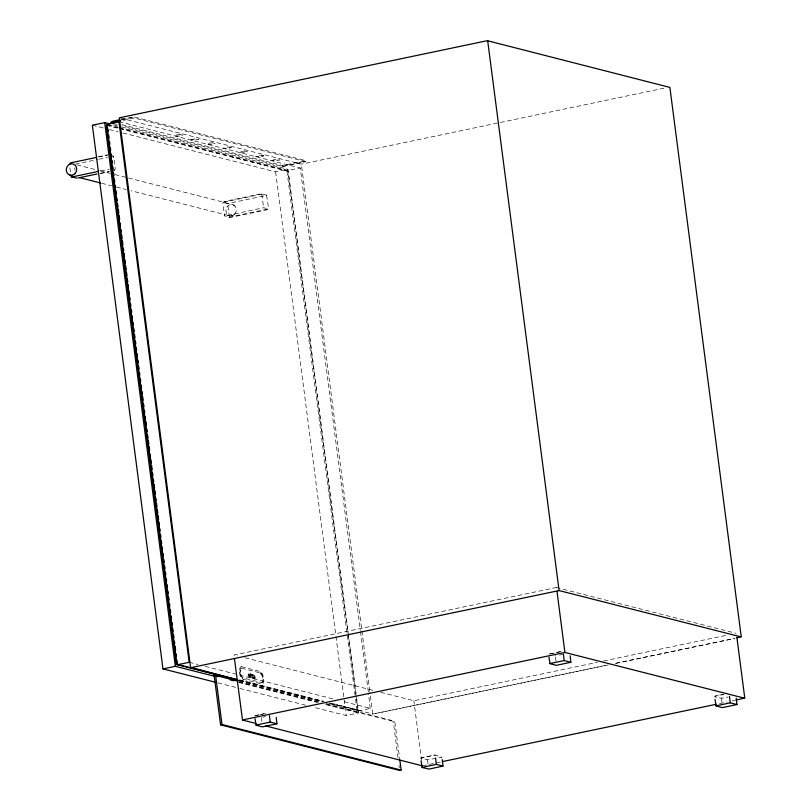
<?xml version="1.0" encoding="UTF-8"?>
<svg xmlns="http://www.w3.org/2000/svg" width="811" height="811" viewBox="0 0 811 811"><rect width="100%" height="100%" fill="white"/><g stroke="black" fill="none" stroke-linecap="round" stroke-linejoin="round"><path stroke-width="0.61" stroke-dasharray="4.05 3.04" d="M254.816 677.57L254.695 676.435A1.652 0.659 78.2 0 0 254.228 675.35L253.813 675.036A3.153 1.247 78.2 0 0 253.225 675.34L253.123 674.651A4.248 1.693 78.2 0 1 253.721 674.417L254.441 675.076A2.24 0.892 78.2 0 1 254.877 676.09L255.11 677.509A2.321 0.923 78.2 0 1 255.009 678.412M420.777 758.549L421.375 757.788L434.878 754.96L441.975 757.251L427.539 759.826L420.858 758.123L435.365 755.071M714.724 697.014L715.322 696.254L723.909 694.459M254.674 678.178L254.34 678.391A2.899 1.156 78.2 0 1 253.508 677.702L253.6 678.401A3.477 1.379 78.2 0 0 254.33 678.969L254.766 678.868A2.24 0.892 78.2 0 0 254.999 678.341M234.744 214.084L232.564 215.625L230.091 215.929L131.169 190.767M251.522 674.661L252.18 674.742A1.652 0.659 78.2 0 1 252.738 675.938L252.86 676.85A1.652 0.659 78.2 0 1 252.566 677.732M113.814 170.766L115.284 168.87L113.804 157.415L113.094 156.016L110.195 155.276M254.776 715.849L266.343 713.193M357.925 710.081L348.284 634.557M370.181 708.55L368.488 693.131M114.29 170.381L114.909 169.996M252.586 677.834L251.998 677.682A1.652 0.659 78.2 0 1 251.43 676.486L251.319 675.573M120.768 119.734L134.079 116.946L305.524 160.588L305.676 161.622L134.362 118.021L122.055 120.565M121.964 124.651L282.34 165.495L305.605 160.76M120.596 118.102L301.347 164.167L665.709 87.831M119.136 127.347L288.108 170.381L300.273 167.989L360.327 630.319M119.825 128.746L288.108 171.202L348.122 633.3M262.46 194.042L222.883 202.355L227.627 203.571L266.586 195.41L268.522 207.88L267.042 209.775L229.989 217.53L224.637 215.878L222.701 203.409L224.181 201.513L261.233 193.758L266.322 195.025L267.032 196.424M228.753 217.257L268.34 208.934L263.595 207.728L225.519 215.888L224.637 215.878L224.191 214.864M380.704 692.3L413.863 700.775L597.372 662.313M555.13 655.896L555.809 655.856M326.995 704.495L393.294 721.385L394.724 721.091L399.661 758.69M723.716 694.611C703.897 695.97 722.905 700.106 728.025 696.852M282.39 166.498L305.676 161.622L282.39 166.498L122.106 125.695M330.138 703.39L358.056 710L331.192 703.167M328.83 703.482L358.503 710.943M330.787 703.461L373.141 714.055L607.145 665.071M556.204 587.499L736.053 633.279M121.924 119.521L134.018 116.997L134.362 118.021M98.121 156.817L107.995 154.749M98.871 156.949L107.518 155.134M190.95 139.756L196.221 138.651L198.695 139.33L193.423 140.435L190.96 139.806L196.221 138.651M75.423 164.146L97.644 159.493M98.881 159.24L107.528 157.425M100.696 170.928L109.333 169.124M100.696 173.23L109.343 171.415M100.219 173.615L108.867 171.8M231.105 147.582L228.631 146.903C211.012 150.856 243.493 145.493 225.833 148.687M263.504 155.834L261.03 155.154C243.3 159.088 275.922 153.755 258.243 156.939M271.969 160.375L277.23 159.28L279.714 159.96L274.442 161.065L271.969 160.436L277.24 159.331M122.907 132.984L275.608 171.861L287.956 169.276L358.574 712.95L346.216 715.535L313.239 707.141M549.24 653.98L562.743 651.152M255.1 715.657L258.79 714.886M260.017 714.633L263.697 713.862M550.274 653.879L562.55 651.304M263.088 717.127L265.552 716.61M559.499 655.085L563.179 654.315M603.566 661.016L727.386 635.094M615.813 663.256L734.675 638.379M608.22 664.949L372.543 714.085M615.64 663.388L734.502 638.51M422.45 765.837L441.143 761.853M719.621 703.634L727.173 701.981M732.009 701.039L734.604 700.43M112.465 156.391L113.347 156.401L113.804 157.415M556.63 587.468L234.055 655.004L237.775 655.917M241.637 668.183L260.26 672.927A4.846 1.926 78.2 0 1 262.916 678.168L262.916 678.371A4.846 1.926 78.2 0 1 261.517 682.568L242.864 677.844A4.856 1.926 78.2 0 1 240.238 672.593L240.208 672.4A4.856 1.926 78.2 0 1 241.637 668.183A4.846 1.926 78.2 0 0 240.238 672.39M356.982 710.223L355.218 696.304M358.198 710.963L370.414 708.398L342.232 701.251M241.556 666.723L241.577 666.723A6.275 2.494 78.2 0 0 239.732 672.187L239.721 672.441A6.275 2.494 78.2 0 0 243.158 679.243L261.831 683.977A6.275 2.494 78.2 0 0 263.676 678.523L263.646 678.27M261.466 682.578L261.497 682.578A4.856 1.926 78.2 0 0 262.916 678.371M119.085 121.68L300.283 168.039M113.54 123.515L117.21 124.448M113.266 124.793L120.596 126.668M121.812 126.972L287.956 169.276M108.127 124.539L117.919 127.033M107.457 125.107L118.436 127.905M119.663 128.209L288.108 171.222M106.403 125.33L118.599 128.432M92.363 125.208L103.352 128.006M109.465 129.557L118.021 131.737M76.984 164.886L99.054 170.503M100.28 170.817L110.093 173.311M115 174.568L127.266 177.69M128.493 177.994L232.737 204.534L234.835 205.882L236.113 208.214M101.73 183.276L111.543 185.77M116.449 187.027L126.263 189.521M245.104 657.782L373.374 690.435M241.536 666.733L260.199 671.467A6.275 2.494 78.2 0 1 263.595 678.28M189.298 662.313L197.864 664.493M205.203 666.358L334.892 699.376M239.681 679.871L323.873 701.302M238.687 680.013L323.427 701.586M239.843 680.409L322.819 701.525M239.519 680.743L321.491 701.616M239.012 681.392L319.919 701.991M326.042 703.553L394.795 721.243M238.738 682.021L319.635 702.62M238.85 682.477L317.03 702.377M325.586 704.556L358.574 712.95M217.946 682.882L238.718 688.174M239.934 688.478L305.909 705.276M286.982 171.303L355.056 695.047M251.795 678.006L252.779 678.391A2.301 0.912 78.2 0 0 252.991 675.877M282.461 166.478L282.34 165.495M261.831 194.204L263.595 207.728M372.766 714.035L369.897 692.33M229.381 217.095L227.627 203.571M721.962 702.346L721.486 698.301M556.032 661.269L555.403 656.018M428.015 763.871L427.539 759.826M421.588 760.536L413.863 700.775M397.998 757.758L393.294 721.385M398.971 765.249L399.296 767.743M369.735 691.073L301.347 164.167M360.49 631.576L368.326 691.874M275.608 171.861L335.784 635.175M335.947 636.432L346.216 715.535M261.933 721.597L261.456 717.542M249.342 677.641L248.774 673.242L247.7 672.968L248.571 673.738L248.744 675.066L247.973 674.874L248.997 677.003L248.166 676.79L248.247 677.357M239.732 672.187L239.762 672.431A6.275 2.494 78.2 0 0 243.199 679.233M74.713 167.948L75.017 170.239M69.918 167.836L70.658 173.564M260.24 672.917A4.856 1.926 78.2 0 1 262.896 678.168M260.219 672.927A4.846 1.926 78.2 0 1 262.865 678.178M242.915 677.834A4.846 1.926 78.2 0 1 240.259 672.583M252.991 675.877A2.261 0.892 78.2 0 0 252.373 674.407L251.288 674.134A2.271 0.902 78.2 0 0 251.035 675.178L251.025 675.37A2.433 0.963 78.2 0 0 251.065 675.958A2.271 0.902 78.2 0 0 251.795 678.016M251.329 675.675A1.652 0.659 78.2 0 1 251.532 674.752M254.806 677.469A1.652 0.659 78.2 0 1 254.654 678.118M250.386 673.657L250.214 676.597L248.977 673.302L250.356 677.935L250.386 673.657M180.022 134.525C162.899 136.512 190.879 136.562 180.022 134.585M212.421 142.777C195.309 144.763 223.289 144.814 212.431 142.827M244.831 151.028C227.709 153.005 255.698 153.066 244.841 151.079M234.541 214.297A5.768 5.201 -75.7 0 0 232.808 204.656A5.768 5.201 -75.7 0 0 225.975 211.549A5.768 5.201 -75.7 0 0 234.541 214.297"/><path stroke-width="1.22" d="M69.472 164.4L70.466 162.889L96.408 157.466M107.457 125.107L106.363 125.441L176.322 664.108L237.4 679.78M119.085 121.68L106.839 124.438L176.991 664.604L238.292 680.439M119.501 120.028C117.544 120.018 105.927 122.076 113.54 123.515M737.148 637.851L741.213 636.554L669.886 87.406L487.299 40.682L119.298 117.818L190.555 667.331L237.461 679.699M237.785 681.088L215.726 675.472L214.195 675.796L220.592 724.841L399.559 770.409L401.121 769.923L399.823 759.937M255.019 718.668L256.083 725.237L262.409 726.849L276.926 723.797L276.216 717.37M421.091 760.951L422.156 767.52L429.171 769.092L442.999 766.081L442.289 759.654M548.956 657.143L550.02 663.712L556.356 665.324L570.863 662.273L570.163 655.835M715.038 699.417L716.103 705.996L722.429 707.597L736.946 704.546L736.236 698.119M735.841 700.167L744.762 697.977L736.875 637.253M189.298 662.313L177.072 664.787M401.09 770.085L221.991 724.487L220.551 724.791M741.153 636.919L559.093 590.57L190.707 667.686M276.926 723.797L270.235 722.094L255.972 725.085M744.711 698.241L564.912 652.46L242.489 719.955L234.491 658.978M570.863 662.273L564.182 660.57L549.919 663.55M442.999 766.081L436.318 764.378L422.055 767.368M736.946 704.546L730.265 702.853L716.001 705.834M214.195 675.796L217.895 676.719M109.597 123.86L104.71 122.623L92.363 125.208L162.97 668.893L215.503 682.264M120.849 120.819L111.056 122.846M98.222 171.445L72.291 176.879L71.409 176.869L70.952 175.855M78.474 177.883L96.996 174M177.285 664.037L176.372 664.209M162.97 668.893L175.328 666.307L214.418 676.252M442.38 761.6L716.032 704.313M77.238 178.136L71.409 176.869M69.847 175.156L72.301 175.784M79.65 177.66L100.503 182.962M230.162 679.841L233.832 680.774M242.56 720.056L255.992 723.473M265.765 725.957L422.136 765.766M118.964 121.711L189.176 662.263M215.625 675.492L221.991 724.487M487.675 40.702L559.093 590.57M729.474 696.396L730.265 702.853M557.015 591.472L564.912 652.46M563.392 654.112L564.182 660.57M435.527 757.93L436.318 764.378M269.445 715.647L270.235 722.094M107.904 128.99L108.238 131.494M108.725 135.265L109.049 137.779M109.536 141.54L109.86 144.054M110.357 147.825L110.681 150.329M111.168 154.1L111.492 156.614M111.989 160.375L112.313 162.889M112.8 166.66L113.124 169.164M113.611 172.936L113.945 175.45M114.432 179.211L114.756 181.725M115.243 185.486L115.567 188M115.902 190.514L116.389 194.275M116.875 198.046L117.2 200.56M117.696 204.321L118.021 206.835M118.345 209.35L118.832 213.111M119.156 215.625L119.653 219.396M120.14 223.157L120.464 225.671M120.951 229.442L121.285 231.946M121.609 234.46L122.096 238.231M122.42 240.735L122.907 244.506M123.404 248.278L123.728 250.781M124.053 253.296L124.539 257.067M124.864 259.571L125.36 263.342M125.685 265.856L126.171 269.617M126.496 272.131L126.992 275.892M127.317 278.406L127.803 282.177M128.128 284.681L128.614 288.452M128.949 290.967L129.436 294.728M129.76 297.242L130.084 299.756M130.571 303.517L130.906 306.031M131.392 309.802L131.717 312.306M132.203 316.077L132.538 318.591M133.024 322.352L133.349 324.866M133.835 328.637L134.16 331.141M134.656 334.913L134.981 337.427M135.467 341.188L135.792 343.702M136.289 347.473L136.613 349.977M137.1 353.748L137.424 356.262M137.911 360.023L138.245 362.537M138.732 366.298L139.056 368.812M139.543 372.584L139.867 375.087M140.364 378.859L140.688 381.373M141.175 385.134L141.499 387.648M141.996 391.419L142.32 393.923M142.645 396.437L143.131 400.208M143.618 403.969L143.952 406.483M144.439 410.254L144.763 412.758M145.25 416.53L145.574 419.044M145.909 421.548L146.396 425.319M146.882 429.09L147.207 431.594M147.703 435.365L148.028 437.879M148.352 440.383L148.839 444.154M149.163 446.668L149.66 450.429M150.147 454.201L150.471 456.705M150.795 459.219L151.282 462.99M151.616 465.494L152.103 469.265M152.59 473.036L152.914 475.54M153.411 479.311L153.735 481.825M154.06 484.329L154.546 488.1M154.871 490.614L155.367 494.375M155.854 498.147L156.178 500.661M156.503 503.165L156.999 506.936M157.324 509.45L157.81 513.211M158.135 515.725L158.621 519.496M158.956 522L159.443 525.771M159.767 528.285L160.091 530.789M160.578 534.561L160.913 537.075M161.399 540.836L161.724 543.35M162.21 547.111L162.535 549.625M163.031 553.396L163.356 555.91M163.842 559.671L164.167 562.185M164.663 565.946L164.988 568.46M165.474 572.231L165.799 574.735M166.285 578.507L166.62 581.021M167.107 584.782L167.431 587.296M167.918 591.067L168.252 593.571M168.739 597.342L169.063 599.856M169.55 603.617L169.874 606.131M170.371 609.902L170.695 612.406M171.182 616.178L171.506 618.692M172.003 622.453L172.327 624.967M172.814 628.728L173.138 631.242M173.625 635.013L173.959 637.517M174.446 641.288L174.77 643.802M175.095 646.316L175.581 650.077M176.078 653.848L176.403 656.352M176.889 660.124L177.214 662.638M104.71 122.623L175.328 666.307M74.916 173.666A5.768 5.201 -75.7 0 0 73.172 164.015A5.768 5.201 -75.7 0 0 66.34 170.908A5.768 5.201 -75.7 0 0 74.916 173.666"/></g></svg>
